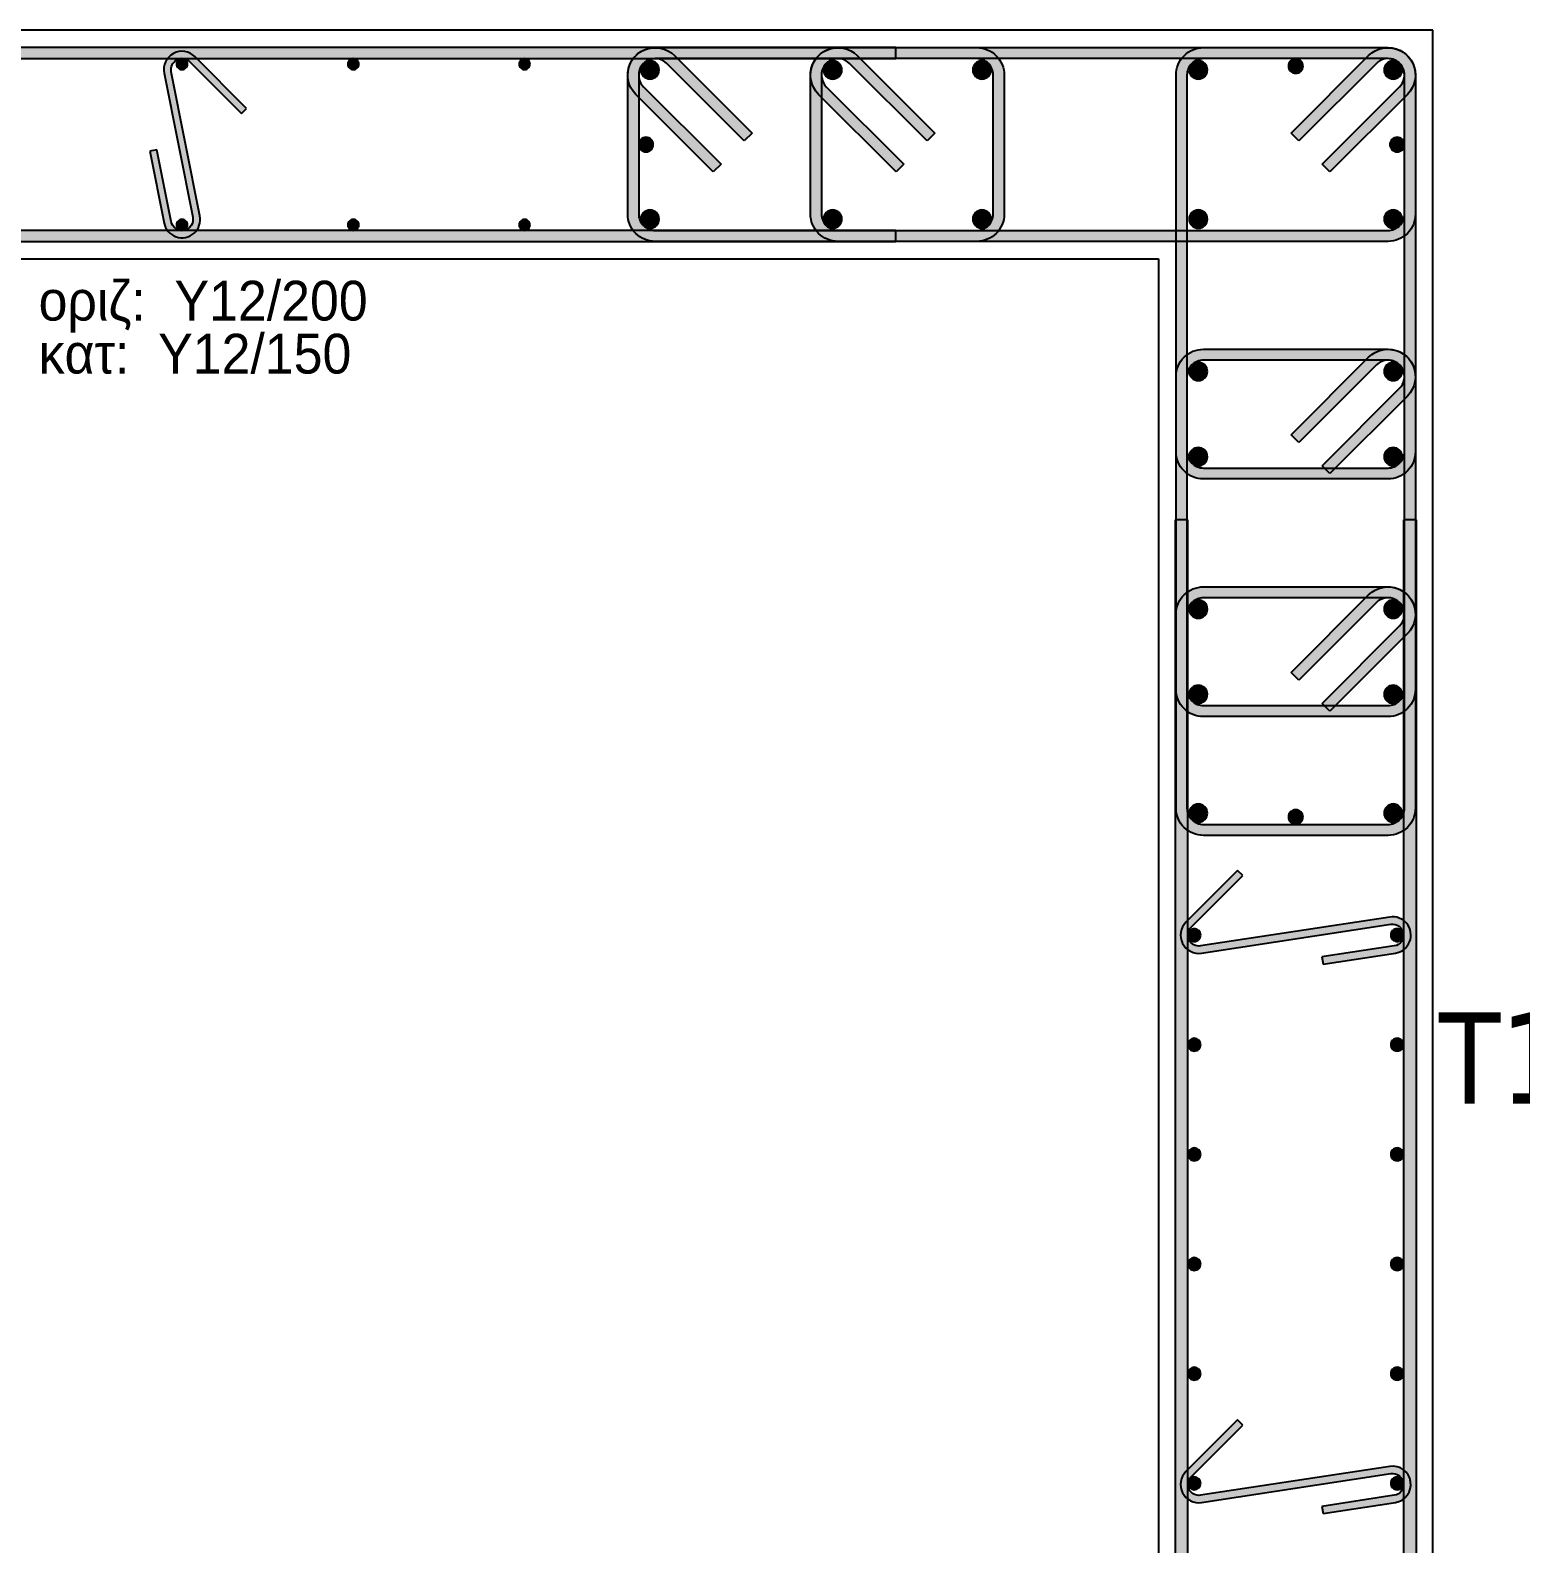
# Model space of a CAD drawing. Header units: millimetres. Extents: x -2171 to 1563, y -1758 to -1505.
# Drawn here: x -39.84 to -31.69, y -1612.78 to -1604.5 of the extents above; entities that cross this region are included whole.
import ezdxf

# ---------------------------------------------------------------- set-up
doc = ezdxf.new("R2010")
doc.units = ezdxf.units.MM
for name, color, linetype in [('Col_Det', 7, 'Continuous'), ('Col_Det_Fill', 7, 'Continuous'), ('pinakaki', 153, 'Continuous')]:
    doc.layers.add(name, color=color, linetype=linetype)
doc.styles.add('S1Arl22_b_934_161', font='arial.ttf', dxfattribs={"width": 0.933629, "height": 0.002175})
doc.styles.get("Standard").update_dxf_attribs({"font": 'tahoma.ttf'})

msp = doc.modelspace()

# ---------------------------------------------------------------- hatches: boundary and pattern name
at = {"layer": 'Col_Det_Fill'}
for color, points in [(252, [(-35.1051, -1604.6583), (-35.1051, -1604.5983), (-41.979, -1604.5983), (-41.979, -1604.6583)]), (252, [(-36.4857, -1604.8119), (-36.5281, -1604.8543, -0.668179), (-36.422, -1604.5983), (-36.422, -1604.6583, 0.668179)]), (252, [(-36.512, -1604.7483), (-36.572, -1604.7483, -0.668179), (-36.316, -1604.6422), (-36.3584, -1604.6846, 0.668179)]), (252, [(-36.422, -1604.6583), (-36.422, -1604.5983), (-32.412, -1604.5983), (-32.412, -1604.6583)]), (252, [(-35.4857, -1604.8119), (-35.5281, -1604.8543, -0.668179), (-35.422, -1604.5983), (-35.422, -1604.6583, 0.668179)]), (252, [(-35.512, -1604.7483), (-35.572, -1604.7483, -0.668179), (-35.316, -1604.6422), (-35.3584, -1604.6846, 0.668179)]), (252, [(-35.422, -1604.6583), (-35.422, -1604.5983), (-34.662, -1604.5983), (-34.662, -1604.6583)]), (252, [(-34.662, -1604.6583), (-34.662, -1604.5983, -0.414214), (-34.512, -1604.7483), (-34.572, -1604.7483, 0.414214)]), (252, [(-33.512, -1604.7483), (-33.572, -1604.7483, -0.414214), (-33.422, -1604.5983), (-33.422, -1604.6583, 0.414214)]), (252, [(-33.422, -1604.6583), (-33.422, -1604.5983), (-32.412, -1604.5983), (-32.412, -1604.6583)]), (252, [(-32.4757, -1604.6846), (-32.5181, -1604.6422, -0.668179), (-32.262, -1604.7483), (-32.322, -1604.7483, 0.668179)]), (252, [(-32.412, -1604.6583), (-32.412, -1604.5983, -0.668179), (-32.306, -1604.8543), (-32.3484, -1604.8119, 0.668179)]), (252, [(-32.412, -1604.6583), (-32.412, -1604.5983, -0.414214), (-32.262, -1604.7483), (-32.322, -1604.7483, 0.414214)]), (252, [(-39.1087, -1604.7378), (-39.0695, -1604.73, -0.741663), (-38.9682, -1604.6758), (-38.94, -1604.6475, 0.741663)]), (133, [(-39.0407, -1604.6883, 0.414214), (-39.0107, -1604.7183, 0.414214), (-38.9807, -1604.6883, 0.414214), (-39.0107, -1604.6583, 0.414214)]), (252, [(-38.94, -1604.6475), (-38.9682, -1604.6758), (-38.6854, -1604.9587), (-38.6571, -1604.9304)]), (133, [(-38.1034, -1604.6883, 0.414214), (-38.0734, -1604.7183, 0.414214), (-38.0434, -1604.6883, 0.414214), (-38.0734, -1604.6583, 0.414214)]), (133, [(-37.1662, -1604.6883, 0.414214), (-37.1362, -1604.7183, 0.414214), (-37.1062, -1604.6883, 0.414214), (-37.1362, -1604.6583, 0.414214)]), (12, [(-36.4003, -1604.72, 0.414214), (-36.4503, -1604.67, 0.414214), (-36.5003, -1604.72, 0.414214), (-36.4503, -1604.77, 0.414214)]), (252, [(-36.3584, -1604.6846), (-36.316, -1604.6422), (-35.8917, -1605.0665), (-35.9341, -1605.1089)]), (56, [(-35.4003, -1604.72, 0.414214), (-35.4503, -1604.67, 0.414214), (-35.5003, -1604.72, 0.414214), (-35.4503, -1604.77, 0.414214)]), (252, [(-35.3584, -1604.6846), (-35.316, -1604.6422), (-34.8917, -1605.0665), (-34.9341, -1605.1089)]), (56, [(-34.5838, -1604.72, 0.414214), (-34.6338, -1604.67, 0.414214), (-34.6838, -1604.72, 0.414214), (-34.6338, -1604.77, 0.414214)]), (12, [(-33.4003, -1604.72, 0.414214), (-33.4503, -1604.67, 0.414214), (-33.5003, -1604.72, 0.414214), (-33.4503, -1604.77, 0.414214)]), (133, [(-32.877, -1604.6983, 0.414214), (-32.917, -1604.6583, 0.414214), (-32.957, -1604.6983, 0.414214), (-32.917, -1604.7383, 0.414214)]), (252, [(-32.8999, -1605.1089), (-32.9424, -1605.0665), (-32.5181, -1604.6422), (-32.4757, -1604.6846)]), (12, [(-32.3338, -1604.72, 0.414214), (-32.3838, -1604.67, 0.414214), (-32.4338, -1604.72, 0.414214), (-32.3838, -1604.77, 0.414214)]), (252, [(-38.9518, -1605.5265), (-38.9126, -1605.5187), (-39.0695, -1604.73), (-39.1087, -1604.7378)]), (252, [(-36.512, -1605.5083), (-36.572, -1605.5083), (-36.572, -1604.7483), (-36.512, -1604.7483)]), (252, [(-35.512, -1605.5083), (-35.572, -1605.5083), (-35.572, -1604.7483), (-35.512, -1604.7483)]), (252, [(-34.572, -1604.7483), (-34.512, -1604.7483), (-34.512, -1605.5083), (-34.572, -1605.5083)]), (252, [(-33.512, -1608.7583), (-33.572, -1608.7583), (-33.572, -1604.7483), (-33.512, -1604.7483)]), (252, [(-32.322, -1604.7483), (-32.262, -1604.7483), (-32.262, -1608.7583), (-32.322, -1608.7583)]), (252, [(-32.322, -1604.7483), (-32.262, -1604.7483), (-32.262, -1605.5083), (-32.322, -1605.5083)]), (252, [(-36.0614, -1605.2362), (-36.1038, -1605.2786), (-36.5281, -1604.8543), (-36.4857, -1604.8119)]), (252, [(-35.0614, -1605.2362), (-35.1038, -1605.2786), (-35.5281, -1604.8543), (-35.4857, -1604.8119)]), (252, [(-32.3484, -1604.8119), (-32.306, -1604.8543), (-32.7302, -1605.2786), (-32.7727, -1605.2362)]), (133, [(-36.432, -1605.1283, 0.414214), (-36.472, -1605.0883, 0.414214), (-36.512, -1605.1283, 0.414214), (-36.472, -1605.1683, 0.414214)]), (133, [(-32.322, -1605.1283, 0.414214), (-32.362, -1605.0883, 0.414214), (-32.402, -1605.1283, 0.414214), (-32.362, -1605.1683, 0.414214)]), (252, [(-39.1476, -1605.1577), (-39.1868, -1605.1655), (-39.1087, -1605.5578), (-39.0695, -1605.55)]), (252, [(-36.422, -1605.5983), (-36.422, -1605.6583, -0.414214), (-36.572, -1605.5083), (-36.512, -1605.5083, 0.414214)]), (12, [(-36.4003, -1605.5365, 0.414214), (-36.4503, -1605.4865, 0.414214), (-36.5003, -1605.5365, 0.414214), (-36.4503, -1605.5865, 0.414214)]), (252, [(-35.422, -1605.5983), (-35.422, -1605.6583, -0.414214), (-35.572, -1605.5083), (-35.512, -1605.5083, 0.414214)]), (56, [(-35.4003, -1605.5365, 0.414214), (-35.4503, -1605.4865, 0.414214), (-35.5003, -1605.5365, 0.414214), (-35.4503, -1605.5865, 0.414214)]), (56, [(-34.5838, -1605.5365, 0.414214), (-34.6338, -1605.4865, 0.414214), (-34.6838, -1605.5365, 0.414214), (-34.6338, -1605.5865, 0.414214)]), (252, [(-34.572, -1605.5083), (-34.512, -1605.5083, -0.414214), (-34.662, -1605.6583), (-34.662, -1605.5983, 0.414214)]), (12, [(-33.4003, -1605.5365, 0.414214), (-33.4503, -1605.4865, 0.414214), (-33.5003, -1605.5365, 0.414214), (-33.4503, -1605.5865, 0.414214)]), (12, [(-32.3338, -1605.5365, 0.414214), (-32.3838, -1605.4865, 0.414214), (-32.4338, -1605.5365, 0.414214), (-32.3838, -1605.5865, 0.414214)]), (252, [(-32.322, -1605.5083), (-32.262, -1605.5083, -0.414214), (-32.412, -1605.6583), (-32.412, -1605.5983, 0.414214)]), (252, [(-39.0695, -1605.55), (-39.1087, -1605.5578, 1), (-38.9126, -1605.5187), (-38.9518, -1605.5265, -1)]), (133, [(-39.0407, -1605.5683, 0.414214), (-39.0107, -1605.5983, 0.414214), (-38.9807, -1605.5683, 0.414214), (-39.0107, -1605.5383, 0.414214)]), (133, [(-38.1034, -1605.5683, 0.414214), (-38.0734, -1605.5983, 0.414214), (-38.0434, -1605.5683, 0.414214), (-38.0734, -1605.5383, 0.414214)]), (133, [(-37.1662, -1605.5683, 0.414214), (-37.1362, -1605.5983, 0.414214), (-37.1062, -1605.5683, 0.414214), (-37.1362, -1605.5383, 0.414214)]), (252, [(-41.979, -1605.5983), (-41.979, -1605.6583), (-35.1051, -1605.6583), (-35.1051, -1605.5983)]), (252, [(-32.412, -1605.5983), (-32.412, -1605.6583), (-36.422, -1605.6583), (-36.422, -1605.5983)]), (252, [(-34.662, -1605.5983), (-34.662, -1605.6583), (-35.422, -1605.6583), (-35.422, -1605.5983)]), (252, [(-33.512, -1606.3983), (-33.572, -1606.3983, -0.414214), (-33.422, -1606.2483), (-33.422, -1606.3083, 0.414214)]), (252, [(-33.422, -1606.3083), (-33.422, -1606.2483), (-32.412, -1606.2483), (-32.412, -1606.3083)]), (252, [(-32.4757, -1606.3346), (-32.5181, -1606.2922, -0.668179), (-32.262, -1606.3983), (-32.322, -1606.3983, 0.668179)]), (252, [(-32.412, -1606.3083), (-32.412, -1606.2483, -0.668179), (-32.306, -1606.5043), (-32.3484, -1606.4619, 0.668179)]), (56, [(-33.4003, -1606.37, 0.414214), (-33.4503, -1606.32, 0.414214), (-33.5003, -1606.37, 0.414214), (-33.4503, -1606.42, 0.414214)]), (252, [(-32.8999, -1606.7589), (-32.9424, -1606.7165), (-32.5181, -1606.2922), (-32.4757, -1606.3346)]), (56, [(-32.3338, -1606.37, 0.414214), (-32.3838, -1606.32, 0.414214), (-32.4338, -1606.37, 0.414214), (-32.3838, -1606.42, 0.414214)]), (252, [(-33.512, -1606.8083), (-33.572, -1606.8083), (-33.572, -1606.3983), (-33.512, -1606.3983)]), (252, [(-32.322, -1606.3983), (-32.262, -1606.3983), (-32.262, -1606.8083), (-32.322, -1606.8083)]), (252, [(-32.3484, -1606.4619), (-32.306, -1606.5043), (-32.7302, -1606.9286), (-32.7727, -1606.8862)]), (252, [(-33.422, -1606.8983), (-33.422, -1606.9583, -0.414214), (-33.572, -1606.8083), (-33.512, -1606.8083, 0.414214)]), (56, [(-33.4003, -1606.8365, 0.414214), (-33.4503, -1606.7865, 0.414214), (-33.5003, -1606.8365, 0.414214), (-33.4503, -1606.8865, 0.414214)]), (56, [(-32.3338, -1606.8365, 0.414214), (-32.3838, -1606.7865, 0.414214), (-32.4338, -1606.8365, 0.414214), (-32.3838, -1606.8865, 0.414214)]), (252, [(-32.322, -1606.8083), (-32.262, -1606.8083, -0.414214), (-32.412, -1606.9583), (-32.412, -1606.8983, 0.414214)]), (252, [(-32.412, -1606.8983), (-32.412, -1606.9583), (-33.422, -1606.9583), (-33.422, -1606.8983)]), (252, [(-33.507, -1607.1809), (-33.577, -1607.1809), (-33.577, -1618.3256), (-33.507, -1618.3256)]), (252, [(-32.327, -1618.3256), (-32.257, -1618.3256), (-32.257, -1607.1809), (-32.327, -1607.1809)]), (252, [(-33.512, -1607.6983), (-33.572, -1607.6983, -0.414214), (-33.422, -1607.5483), (-33.422, -1607.6083, 0.414214)]), (252, [(-33.422, -1607.6083), (-33.422, -1607.5483), (-32.412, -1607.5483), (-32.412, -1607.6083)]), (252, [(-32.4757, -1607.6346), (-32.5181, -1607.5922, -0.668179), (-32.262, -1607.6983), (-32.322, -1607.6983, 0.668179)]), (252, [(-32.412, -1607.6083), (-32.412, -1607.5483, -0.668179), (-32.306, -1607.8043), (-32.3484, -1607.7619, 0.668179)]), (56, [(-33.4003, -1607.67, 0.414214), (-33.4503, -1607.62, 0.414214), (-33.5003, -1607.67, 0.414214), (-33.4503, -1607.72, 0.414214)]), (252, [(-32.8999, -1608.0589), (-32.9424, -1608.0165), (-32.5181, -1607.5922), (-32.4757, -1607.6346)]), (56, [(-32.3338, -1607.67, 0.414214), (-32.3838, -1607.62, 0.414214), (-32.4338, -1607.67, 0.414214), (-32.3838, -1607.72, 0.414214)]), (252, [(-33.512, -1608.1083), (-33.572, -1608.1083), (-33.572, -1607.6983), (-33.512, -1607.6983)]), (252, [(-32.322, -1607.6983), (-32.262, -1607.6983), (-32.262, -1608.1083), (-32.322, -1608.1083)]), (252, [(-32.3484, -1607.7619), (-32.306, -1607.8043), (-32.7302, -1608.2286), (-32.7727, -1608.1862)]), (252, [(-33.422, -1608.1983), (-33.422, -1608.2583, -0.414214), (-33.572, -1608.1083), (-33.512, -1608.1083, 0.414214)]), (56, [(-33.4003, -1608.1365, 0.414214), (-33.4503, -1608.0865, 0.414214), (-33.5003, -1608.1365, 0.414214), (-33.4503, -1608.1865, 0.414214)]), (56, [(-32.3338, -1608.1365, 0.414214), (-32.3838, -1608.0865, 0.414214), (-32.4338, -1608.1365, 0.414214), (-32.3838, -1608.1865, 0.414214)]), (252, [(-32.322, -1608.1083), (-32.262, -1608.1083, -0.414214), (-32.412, -1608.2583), (-32.412, -1608.1983, 0.414214)]), (252, [(-32.412, -1608.1983), (-32.412, -1608.2583), (-33.422, -1608.2583), (-33.422, -1608.1983)]), (12, [(-33.4003, -1608.7865, 0.414214), (-33.4503, -1608.7365, 0.414214), (-33.5003, -1608.7865, 0.414214), (-33.4503, -1608.8365, 0.414214)]), (12, [(-32.3338, -1608.7865, 0.414214), (-32.3838, -1608.7365, 0.414214), (-32.4338, -1608.7865, 0.414214), (-32.3838, -1608.8365, 0.414214)]), (252, [(-33.422, -1608.8483), (-33.422, -1608.9083, -0.414214), (-33.572, -1608.7583), (-33.512, -1608.7583, 0.414214)]), (133, [(-32.877, -1608.8083, 0.414214), (-32.917, -1608.7683, 0.414214), (-32.957, -1608.8083, 0.414214), (-32.917, -1608.8483, 0.414214)]), (252, [(-32.322, -1608.7583), (-32.262, -1608.7583, -0.414214), (-32.412, -1608.9083), (-32.412, -1608.8483, 0.414214)]), (252, [(-32.412, -1608.8483), (-32.412, -1608.9083), (-33.422, -1608.9083), (-33.422, -1608.8483)]), (252, [(-33.5178, -1609.383), (-33.4895, -1609.4113), (-33.2066, -1609.1284), (-33.2349, -1609.1001)]), (252, [(-33.4319, -1609.5525), (-33.438, -1609.513, -0.724422), (-33.4895, -1609.4113), (-33.5178, -1609.383, 0.724422)]), (252, [(-32.3961, -1609.3944), (-32.4021, -1609.3548), (-33.438, -1609.513), (-33.4319, -1609.5525)]), (252, [(-32.378, -1609.513), (-32.3719, -1609.5525, 1), (-32.4021, -1609.3548), (-32.3961, -1609.3944, -1)]), (133, [(-33.472, -1609.4887, 0.414214), (-33.437, -1609.4537, 0.414214), (-33.472, -1609.4187, 0.414214), (-33.507, -1609.4537, 0.414214)]), (133, [(-32.362, -1609.4887, 0.414214), (-32.327, -1609.4537, 0.414214), (-32.362, -1609.4187, 0.414214), (-32.397, -1609.4537, 0.414214)]), (252, [(-32.7734, -1609.5734), (-32.7674, -1609.6129), (-32.3719, -1609.5525), (-32.378, -1609.513)]), (133, [(-33.472, -1610.0886, 0.414214), (-33.437, -1610.0536, 0.414214), (-33.472, -1610.0186, 0.414214), (-33.507, -1610.0536, 0.414214)]), (133, [(-32.362, -1610.0886, 0.414214), (-32.327, -1610.0536, 0.414214), (-32.362, -1610.0186, 0.414214), (-32.397, -1610.0536, 0.414214)]), (133, [(-33.472, -1610.6885, 0.414214), (-33.437, -1610.6535, 0.414214), (-33.472, -1610.6185, 0.414214), (-33.507, -1610.6535, 0.414214)]), (133, [(-32.362, -1610.6885, 0.414214), (-32.327, -1610.6535, 0.414214), (-32.362, -1610.6185, 0.414214), (-32.397, -1610.6535, 0.414214)]), (133, [(-33.472, -1611.2885, 0.414214), (-33.437, -1611.2535, 0.414214), (-33.472, -1611.2185, 0.414214), (-33.507, -1611.2535, 0.414214)]), (133, [(-32.362, -1611.2885, 0.414214), (-32.327, -1611.2535, 0.414214), (-32.362, -1611.2185, 0.414214), (-32.397, -1611.2535, 0.414214)]), (133, [(-33.472, -1611.8884, 0.414214), (-33.437, -1611.8534, 0.414214), (-33.472, -1611.8184, 0.414214), (-33.507, -1611.8534, 0.414214)]), (133, [(-32.362, -1611.8884, 0.414214), (-32.327, -1611.8534, 0.414214), (-32.362, -1611.8184, 0.414214), (-32.397, -1611.8534, 0.414214)]), (252, [(-33.5178, -1612.3888), (-33.4895, -1612.4171), (-33.2066, -1612.1343), (-33.2349, -1612.106)]), (252, [(-32.3961, -1612.4002), (-32.4021, -1612.3607), (-33.438, -1612.5189), (-33.4319, -1612.5584)]), (252, [(-32.378, -1612.5189), (-32.3719, -1612.5584, 1), (-32.4021, -1612.3607), (-32.3961, -1612.4002, -1)]), (252, [(-33.4319, -1612.5584), (-33.438, -1612.5189, -0.724422), (-33.4895, -1612.4171), (-33.5178, -1612.3888, 0.724422)]), (133, [(-33.472, -1612.4883, 0.414214), (-33.437, -1612.4533, 0.414214), (-33.472, -1612.4183, 0.414214), (-33.507, -1612.4533, 0.414214)]), (133, [(-32.362, -1612.4883, 0.414214), (-32.327, -1612.4533, 0.414214), (-32.362, -1612.4183, 0.414214), (-32.397, -1612.4533, 0.414214)]), (252, [(-32.7734, -1612.5792), (-32.7674, -1612.6188), (-32.3719, -1612.5584), (-32.378, -1612.5189)])]:
    msp.add_hatch(color=color, dxfattribs=at).paths.add_polyline_path(points)

# ---------------------------------------------------------------- linework, layer by layer
at = {"layer": 'Col_Det', "color": 7}
for points in [[(-32.167, -1604.5033), (-44.917, -1604.5033)], [(-32.167, -1621.0033), (-32.167, -1604.5033)], [(-35.1051, -1604.5983), (-41.979, -1604.5983)], [(-36.422, -1604.5983), (-32.412, -1604.5983)], [(-35.422, -1604.5983), (-34.662, -1604.5983)], [(-35.1051, -1604.6583), (-35.1051, -1604.5983)], [(-33.422, -1604.5983), (-32.412, -1604.5983)], [(-41.979, -1604.6583), (-35.1051, -1604.6583)], [(-38.9682, -1604.6758), (-38.6854, -1604.9587)], [(-38.6571, -1604.9304), (-38.94, -1604.6475)], [(-32.412, -1604.6583), (-36.422, -1604.6583)], [(-36.316, -1604.6422), (-35.8917, -1605.0665)], [(-34.662, -1604.6583), (-35.422, -1604.6583)], [(-35.316, -1604.6422), (-34.8917, -1605.0665)], [(-32.412, -1604.6583), (-33.422, -1604.6583)], [(-32.9424, -1605.0665), (-32.5181, -1604.6422)], [(-39.1087, -1604.7378), (-38.9518, -1605.5265)], [(-38.9126, -1605.5187), (-39.0695, -1604.73)], [(-36.572, -1605.5083), (-36.572, -1604.7483)], [(-36.512, -1604.7483), (-36.512, -1605.5083)], [(-35.9341, -1605.1089), (-36.3584, -1604.6846)], [(-35.572, -1605.5083), (-35.572, -1604.7483)], [(-35.512, -1604.7483), (-35.512, -1605.5083)], [(-34.9341, -1605.1089), (-35.3584, -1604.6846)], [(-34.572, -1605.5083), (-34.572, -1604.7483)], [(-34.512, -1604.7483), (-34.512, -1605.5083)], [(-33.572, -1608.7583), (-33.572, -1604.7483)], [(-33.512, -1604.7483), (-33.512, -1608.7583)], [(-32.4757, -1604.6846), (-32.8999, -1605.1089)], [(-32.322, -1608.7583), (-32.322, -1604.7483)], [(-32.322, -1605.5083), (-32.322, -1604.7483)], [(-32.262, -1604.7483), (-32.262, -1608.7583)], [(-32.262, -1604.7483), (-32.262, -1605.5083)], [(-36.4857, -1604.8119), (-36.0614, -1605.2362)], [(-35.4857, -1604.8119), (-35.0614, -1605.2362)], [(-32.7727, -1605.2362), (-32.3484, -1604.8119)], [(-38.6854, -1604.9587), (-38.6571, -1604.9304)], [(-36.1038, -1605.2786), (-36.5281, -1604.8543)], [(-35.1038, -1605.2786), (-35.5281, -1604.8543)], [(-32.306, -1604.8543), (-32.7302, -1605.2786)], [(-35.8917, -1605.0665), (-35.9341, -1605.1089)], [(-34.8917, -1605.0665), (-34.9341, -1605.1089)], [(-32.8999, -1605.1089), (-32.9424, -1605.0665)], [(-39.1476, -1605.1577), (-39.1868, -1605.1655)], [(-39.1868, -1605.1655), (-39.1087, -1605.5578)], [(-39.0695, -1605.55), (-39.1476, -1605.1577)], [(-36.0614, -1605.2362), (-36.1038, -1605.2786)], [(-35.0614, -1605.2362), (-35.1038, -1605.2786)], [(-32.7302, -1605.2786), (-32.7727, -1605.2362)], [(-35.1051, -1605.5983), (-41.979, -1605.5983)], [(-41.979, -1605.6583), (-35.1051, -1605.6583)], [(-36.422, -1605.5983), (-32.412, -1605.5983)], [(-32.412, -1605.6583), (-36.422, -1605.6583)], [(-35.422, -1605.5983), (-34.662, -1605.5983)], [(-34.662, -1605.6583), (-35.422, -1605.6583)], [(-35.1051, -1605.6583), (-35.1051, -1605.5983)], [(-43.667, -1605.7533), (-33.667, -1605.7533)], [(-33.667, -1605.7533), (-33.667, -1621.0033)], [(-33.422, -1606.2483), (-32.412, -1606.2483)], [(-32.412, -1606.3083), (-33.422, -1606.3083)], [(-32.9424, -1606.7165), (-32.5181, -1606.2922)], [(-32.4757, -1606.3346), (-32.8999, -1606.7589)], [(-33.572, -1606.8083), (-33.572, -1606.3983)], [(-33.512, -1606.3983), (-33.512, -1606.8083)], [(-32.322, -1606.8083), (-32.322, -1606.3983)], [(-32.262, -1606.3983), (-32.262, -1606.8083)], [(-32.7727, -1606.8862), (-32.3484, -1606.4619)], [(-32.306, -1606.5043), (-32.7302, -1606.9286)], [(-32.8999, -1606.7589), (-32.9424, -1606.7165)], [(-33.422, -1606.8983), (-32.412, -1606.8983)], [(-32.7302, -1606.9286), (-32.7727, -1606.8862)], [(-32.412, -1606.9583), (-33.422, -1606.9583)], [(-33.507, -1607.1809), (-33.577, -1607.1809)], [(-33.577, -1607.1809), (-33.577, -1618.3256)], [(-33.507, -1618.3256), (-33.507, -1607.1809)], [(-32.257, -1607.1809), (-32.327, -1607.1809)], [(-32.327, -1607.1809), (-32.327, -1618.3256)], [(-32.257, -1618.3256), (-32.257, -1607.1809)], [(-33.422, -1607.5483), (-32.412, -1607.5483)], [(-32.412, -1607.6083), (-33.422, -1607.6083)], [(-32.9424, -1608.0165), (-32.5181, -1607.5922)], [(-32.4757, -1607.6346), (-32.8999, -1608.0589)], [(-33.572, -1608.1083), (-33.572, -1607.6983)], [(-33.512, -1607.6983), (-33.512, -1608.1083)], [(-32.322, -1608.1083), (-32.322, -1607.6983)], [(-32.262, -1607.6983), (-32.262, -1608.1083)], [(-32.7727, -1608.1862), (-32.3484, -1607.7619)], [(-32.306, -1607.8043), (-32.7302, -1608.2286)], [(-32.8999, -1608.0589), (-32.9424, -1608.0165)], [(-33.422, -1608.1983), (-32.412, -1608.1983)], [(-32.7302, -1608.2286), (-32.7727, -1608.1862)], [(-32.412, -1608.2583), (-33.422, -1608.2583)], [(-33.422, -1608.8483), (-32.412, -1608.8483)], [(-32.412, -1608.9083), (-33.422, -1608.9083)], [(-33.2349, -1609.1001), (-33.5178, -1609.383)], [(-33.4895, -1609.4113), (-33.2066, -1609.1284)], [(-33.2066, -1609.1284), (-33.2349, -1609.1001)], [(-32.4021, -1609.3548), (-33.438, -1609.513)], [(-33.4319, -1609.5525), (-32.3961, -1609.3944)], [(-32.378, -1609.513), (-32.7734, -1609.5734)], [(-32.7674, -1609.6129), (-32.3719, -1609.5525)], [(-32.7734, -1609.5734), (-32.7674, -1609.6129)], [(-33.2349, -1612.106), (-33.5178, -1612.3888)], [(-33.4895, -1612.4171), (-33.2066, -1612.1343)], [(-33.2066, -1612.1343), (-33.2349, -1612.106)], [(-32.4021, -1612.3607), (-33.438, -1612.5189)], [(-33.4319, -1612.5584), (-32.3961, -1612.4002)], [(-32.378, -1612.5189), (-32.7734, -1612.5792)], [(-32.7734, -1612.5792), (-32.7674, -1612.6188)], [(-32.7674, -1612.6188), (-32.3719, -1612.5584)]]:
    msp.add_lwpolyline(points, dxfattribs=at)
for points in [[(-36.5281, -1604.8543, -0.668179), (-36.422, -1604.5983)], [(-36.572, -1604.7483, -0.668179), (-36.316, -1604.6422)], [(-35.5281, -1604.8543, -0.668179), (-35.422, -1604.5983)], [(-35.572, -1604.7483, -0.668179), (-35.316, -1604.6422)], [(-34.662, -1604.5983, -0.414214), (-34.512, -1604.7483)], [(-33.572, -1604.7483, -0.414214), (-33.422, -1604.5983)], [(-32.5181, -1604.6422, -0.668179), (-32.262, -1604.7483)], [(-32.412, -1604.5983, -0.668179), (-32.306, -1604.8543)], [(-32.412, -1604.5983, -0.414214), (-32.262, -1604.7483)], [(-38.94, -1604.6475, 0.741663), (-39.1087, -1604.7378, 0.741663)], [(-39.0695, -1604.73, -0.741663), (-38.9682, -1604.6758)], [(-39.0107, -1604.6583, 0.414214), (-39.0407, -1604.6883, 0.414214)], [(-38.9807, -1604.6883, 0.414214), (-39.0107, -1604.6583, 0.414214)], [(-38.0734, -1604.6583, 0.414214), (-38.1034, -1604.6883, 0.414214)], [(-38.0434, -1604.6883, 0.414214), (-38.0734, -1604.6583, 0.414214)], [(-37.1362, -1604.6583, 0.414214), (-37.1662, -1604.6883, 0.414214)], [(-37.1062, -1604.6883, 0.414214), (-37.1362, -1604.6583, 0.414214)], [(-36.422, -1604.6583, 0.668179), (-36.4857, -1604.8119, 0.668179)], [(-36.3584, -1604.6846, 0.668179), (-36.512, -1604.7483, 0.668179)], [(-36.4503, -1604.67, 0.414214), (-36.5003, -1604.72, 0.414214)], [(-36.4003, -1604.72, 0.414214), (-36.4503, -1604.67, 0.414214)], [(-35.422, -1604.6583, 0.668179), (-35.4857, -1604.8119, 0.668179)], [(-35.3584, -1604.6846, 0.668179), (-35.512, -1604.7483, 0.668179)], [(-35.4503, -1604.67, 0.414214), (-35.5003, -1604.72, 0.414214)], [(-35.4003, -1604.72, 0.414214), (-35.4503, -1604.67, 0.414214)], [(-34.6338, -1604.67, 0.414214), (-34.6838, -1604.72, 0.414214)], [(-34.572, -1604.7483, 0.414214), (-34.662, -1604.6583, 0.414214)], [(-34.5838, -1604.72, 0.414214), (-34.6338, -1604.67, 0.414214)], [(-33.422, -1604.6583, 0.414214), (-33.512, -1604.7483, 0.414214)], [(-33.4503, -1604.67, 0.414214), (-33.5003, -1604.72, 0.414214)], [(-33.4003, -1604.72, 0.414214), (-33.4503, -1604.67, 0.414214)], [(-32.917, -1604.6583, 0.414214), (-32.957, -1604.6983, 0.414214)], [(-32.877, -1604.6983, 0.414214), (-32.917, -1604.6583, 0.414214)], [(-32.322, -1604.7483, 0.668179), (-32.4757, -1604.6846, 0.668179)], [(-32.3838, -1604.67, 0.414214), (-32.4338, -1604.72, 0.414214)], [(-32.3484, -1604.8119, 0.668179), (-32.412, -1604.6583, 0.668179)], [(-32.322, -1604.7483, 0.414214), (-32.412, -1604.6583, 0.414214)], [(-32.3338, -1604.72, 0.414214), (-32.3838, -1604.67, 0.414214)], [(-39.0407, -1604.6883, 0.414214), (-39.0107, -1604.7183, 0.414214)], [(-39.0107, -1604.7183, 0.414214), (-38.9807, -1604.6883, 0.414214)], [(-38.1034, -1604.6883, 0.414214), (-38.0734, -1604.7183, 0.414214)], [(-38.0734, -1604.7183, 0.414214), (-38.0434, -1604.6883, 0.414214)], [(-37.1662, -1604.6883, 0.414214), (-37.1362, -1604.7183, 0.414214)], [(-37.1362, -1604.7183, 0.414214), (-37.1062, -1604.6883, 0.414214)], [(-36.5003, -1604.72, 0.414214), (-36.4503, -1604.77, 0.414214)], [(-36.4503, -1604.77, 0.414214), (-36.4003, -1604.72, 0.414214)], [(-35.5003, -1604.72, 0.414214), (-35.4503, -1604.77, 0.414214)], [(-35.4503, -1604.77, 0.414214), (-35.4003, -1604.72, 0.414214)], [(-34.6838, -1604.72, 0.414214), (-34.6338, -1604.77, 0.414214)], [(-34.6338, -1604.77, 0.414214), (-34.5838, -1604.72, 0.414214)], [(-33.5003, -1604.72, 0.414214), (-33.4503, -1604.77, 0.414214)], [(-33.4503, -1604.77, 0.414214), (-33.4003, -1604.72, 0.414214)], [(-32.957, -1604.6983, 0.414214), (-32.917, -1604.7383, 0.414214)], [(-32.917, -1604.7383, 0.414214), (-32.877, -1604.6983, 0.414214)], [(-32.4338, -1604.72, 0.414214), (-32.3838, -1604.77, 0.414214)], [(-32.3838, -1604.77, 0.414214), (-32.3338, -1604.72, 0.414214)], [(-36.472, -1605.0883, 0.414214), (-36.512, -1605.1283, 0.414214)], [(-36.432, -1605.1283, 0.414214), (-36.472, -1605.0883, 0.414214)], [(-32.362, -1605.0883, 0.414214), (-32.402, -1605.1283, 0.414214)], [(-32.322, -1605.1283, 0.414214), (-32.362, -1605.0883, 0.414214)], [(-36.512, -1605.1283, 0.414214), (-36.472, -1605.1683, 0.414214)], [(-36.472, -1605.1683, 0.414214), (-36.432, -1605.1283, 0.414214)], [(-32.402, -1605.1283, 0.414214), (-32.362, -1605.1683, 0.414214)], [(-32.362, -1605.1683, 0.414214), (-32.322, -1605.1283, 0.414214)], [(-36.422, -1605.6583, -0.414214), (-36.572, -1605.5083)], [(-36.512, -1605.5083, 0.414214), (-36.422, -1605.5983, 0.414214)], [(-36.4503, -1605.4865, 0.414214), (-36.5003, -1605.5365, 0.414214)], [(-36.4003, -1605.5365, 0.414214), (-36.4503, -1605.4865, 0.414214)], [(-35.422, -1605.6583, -0.414214), (-35.572, -1605.5083)], [(-35.512, -1605.5083, 0.414214), (-35.422, -1605.5983, 0.414214)], [(-35.4503, -1605.4865, 0.414214), (-35.5003, -1605.5365, 0.414214)], [(-35.4003, -1605.5365, 0.414214), (-35.4503, -1605.4865, 0.414214)], [(-34.6338, -1605.4865, 0.414214), (-34.6838, -1605.5365, 0.414214)], [(-34.512, -1605.5083, -0.414214), (-34.662, -1605.6583)], [(-34.662, -1605.5983, 0.414214), (-34.572, -1605.5083, 0.414214)], [(-34.5838, -1605.5365, 0.414214), (-34.6338, -1605.4865, 0.414214)], [(-33.4503, -1605.4865, 0.414214), (-33.5003, -1605.5365, 0.414214)], [(-33.4003, -1605.5365, 0.414214), (-33.4503, -1605.4865, 0.414214)], [(-32.3838, -1605.4865, 0.414214), (-32.4338, -1605.5365, 0.414214)], [(-32.262, -1605.5083, -0.414214), (-32.412, -1605.6583)], [(-32.412, -1605.5983, 0.414214), (-32.322, -1605.5083, 0.414214)], [(-32.3338, -1605.5365, 0.414214), (-32.3838, -1605.4865, 0.414214)], [(-39.1087, -1605.5578, 1), (-38.9126, -1605.5187)], [(-38.9518, -1605.5265, -1), (-39.0695, -1605.55, -1)], [(-39.0107, -1605.5383, 0.414214), (-39.0407, -1605.5683, 0.414214)], [(-39.0407, -1605.5683, 0.414214), (-39.0107, -1605.5983, 0.414214)], [(-38.9807, -1605.5683, 0.414214), (-39.0107, -1605.5383, 0.414214)], [(-39.0107, -1605.5983, 0.414214), (-38.9807, -1605.5683, 0.414214)], [(-38.0734, -1605.5383, 0.414214), (-38.1034, -1605.5683, 0.414214)], [(-38.1034, -1605.5683, 0.414214), (-38.0734, -1605.5983, 0.414214)], [(-38.0434, -1605.5683, 0.414214), (-38.0734, -1605.5383, 0.414214)], [(-38.0734, -1605.5983, 0.414214), (-38.0434, -1605.5683, 0.414214)], [(-37.1362, -1605.5383, 0.414214), (-37.1662, -1605.5683, 0.414214)], [(-37.1662, -1605.5683, 0.414214), (-37.1362, -1605.5983, 0.414214)], [(-37.1062, -1605.5683, 0.414214), (-37.1362, -1605.5383, 0.414214)], [(-37.1362, -1605.5983, 0.414214), (-37.1062, -1605.5683, 0.414214)], [(-36.5003, -1605.5365, 0.414214), (-36.4503, -1605.5865, 0.414214)], [(-36.4503, -1605.5865, 0.414214), (-36.4003, -1605.5365, 0.414214)], [(-35.5003, -1605.5365, 0.414214), (-35.4503, -1605.5865, 0.414214)], [(-35.4503, -1605.5865, 0.414214), (-35.4003, -1605.5365, 0.414214)], [(-34.6838, -1605.5365, 0.414214), (-34.6338, -1605.5865, 0.414214)], [(-34.6338, -1605.5865, 0.414214), (-34.5838, -1605.5365, 0.414214)], [(-33.5003, -1605.5365, 0.414214), (-33.4503, -1605.5865, 0.414214)], [(-33.4503, -1605.5865, 0.414214), (-33.4003, -1605.5365, 0.414214)], [(-32.4338, -1605.5365, 0.414214), (-32.3838, -1605.5865, 0.414214)], [(-32.3838, -1605.5865, 0.414214), (-32.3338, -1605.5365, 0.414214)], [(-33.572, -1606.3983, -0.414214), (-33.422, -1606.2483)], [(-32.5181, -1606.2922, -0.668179), (-32.262, -1606.3983)], [(-32.412, -1606.2483, -0.668179), (-32.306, -1606.5043)], [(-33.422, -1606.3083, 0.414214), (-33.512, -1606.3983, 0.414214)], [(-33.4503, -1606.32, 0.414214), (-33.5003, -1606.37, 0.414214)], [(-33.4003, -1606.37, 0.414214), (-33.4503, -1606.32, 0.414214)], [(-32.322, -1606.3983, 0.668179), (-32.4757, -1606.3346, 0.668179)], [(-32.3838, -1606.32, 0.414214), (-32.4338, -1606.37, 0.414214)], [(-32.3484, -1606.4619, 0.668179), (-32.412, -1606.3083, 0.668179)], [(-32.3338, -1606.37, 0.414214), (-32.3838, -1606.32, 0.414214)], [(-33.5003, -1606.37, 0.414214), (-33.4503, -1606.42, 0.414214)], [(-33.4503, -1606.42, 0.414214), (-33.4003, -1606.37, 0.414214)], [(-32.4338, -1606.37, 0.414214), (-32.3838, -1606.42, 0.414214)], [(-32.3838, -1606.42, 0.414214), (-32.3338, -1606.37, 0.414214)], [(-33.422, -1606.9583, -0.414214), (-33.572, -1606.8083)], [(-33.512, -1606.8083, 0.414214), (-33.422, -1606.8983, 0.414214)], [(-33.4503, -1606.7865, 0.414214), (-33.5003, -1606.8365, 0.414214)], [(-33.4003, -1606.8365, 0.414214), (-33.4503, -1606.7865, 0.414214)], [(-32.3838, -1606.7865, 0.414214), (-32.4338, -1606.8365, 0.414214)], [(-32.262, -1606.8083, -0.414214), (-32.412, -1606.9583)], [(-32.412, -1606.8983, 0.414214), (-32.322, -1606.8083, 0.414214)], [(-32.3338, -1606.8365, 0.414214), (-32.3838, -1606.7865, 0.414214)], [(-33.5003, -1606.8365, 0.414214), (-33.4503, -1606.8865, 0.414214)], [(-33.4503, -1606.8865, 0.414214), (-33.4003, -1606.8365, 0.414214)], [(-32.4338, -1606.8365, 0.414214), (-32.3838, -1606.8865, 0.414214)], [(-32.3838, -1606.8865, 0.414214), (-32.3338, -1606.8365, 0.414214)], [(-33.572, -1607.6983, -0.414214), (-33.422, -1607.5483)], [(-32.5181, -1607.5922, -0.668179), (-32.262, -1607.6983)], [(-32.412, -1607.5483, -0.668179), (-32.306, -1607.8043)], [(-33.422, -1607.6083, 0.414214), (-33.512, -1607.6983, 0.414214)], [(-33.4503, -1607.62, 0.414214), (-33.5003, -1607.67, 0.414214)], [(-33.4003, -1607.67, 0.414214), (-33.4503, -1607.62, 0.414214)], [(-32.322, -1607.6983, 0.668179), (-32.4757, -1607.6346, 0.668179)], [(-32.3838, -1607.62, 0.414214), (-32.4338, -1607.67, 0.414214)], [(-32.3484, -1607.7619, 0.668179), (-32.412, -1607.6083, 0.668179)], [(-32.3338, -1607.67, 0.414214), (-32.3838, -1607.62, 0.414214)], [(-33.5003, -1607.67, 0.414214), (-33.4503, -1607.72, 0.414214)], [(-33.4503, -1607.72, 0.414214), (-33.4003, -1607.67, 0.414214)], [(-32.4338, -1607.67, 0.414214), (-32.3838, -1607.72, 0.414214)], [(-32.3838, -1607.72, 0.414214), (-32.3338, -1607.67, 0.414214)], [(-33.422, -1608.2583, -0.414214), (-33.572, -1608.1083)], [(-33.512, -1608.1083, 0.414214), (-33.422, -1608.1983, 0.414214)], [(-33.4503, -1608.0865, 0.414214), (-33.5003, -1608.1365, 0.414214)], [(-33.5003, -1608.1365, 0.414214), (-33.4503, -1608.1865, 0.414214)], [(-33.4003, -1608.1365, 0.414214), (-33.4503, -1608.0865, 0.414214)], [(-33.4503, -1608.1865, 0.414214), (-33.4003, -1608.1365, 0.414214)], [(-32.3838, -1608.0865, 0.414214), (-32.4338, -1608.1365, 0.414214)], [(-32.4338, -1608.1365, 0.414214), (-32.3838, -1608.1865, 0.414214)], [(-32.262, -1608.1083, -0.414214), (-32.412, -1608.2583)], [(-32.412, -1608.1983, 0.414214), (-32.322, -1608.1083, 0.414214)], [(-32.3338, -1608.1365, 0.414214), (-32.3838, -1608.0865, 0.414214)], [(-32.3838, -1608.1865, 0.414214), (-32.3338, -1608.1365, 0.414214)], [(-33.4503, -1608.7365, 0.414214), (-33.5003, -1608.7865, 0.414214)], [(-33.4003, -1608.7865, 0.414214), (-33.4503, -1608.7365, 0.414214)], [(-32.3838, -1608.7365, 0.414214), (-32.4338, -1608.7865, 0.414214)], [(-32.3338, -1608.7865, 0.414214), (-32.3838, -1608.7365, 0.414214)], [(-33.422, -1608.9083, -0.414214), (-33.572, -1608.7583)], [(-33.512, -1608.7583, 0.414214), (-33.422, -1608.8483, 0.414214)], [(-33.5003, -1608.7865, 0.414214), (-33.4503, -1608.8365, 0.414214)], [(-33.4503, -1608.8365, 0.414214), (-33.4003, -1608.7865, 0.414214)], [(-32.917, -1608.7683, 0.414214), (-32.957, -1608.8083, 0.414214)], [(-32.957, -1608.8083, 0.414214), (-32.917, -1608.8483, 0.414214)], [(-32.877, -1608.8083, 0.414214), (-32.917, -1608.7683, 0.414214)], [(-32.917, -1608.8483, 0.414214), (-32.877, -1608.8083, 0.414214)], [(-32.4338, -1608.7865, 0.414214), (-32.3838, -1608.8365, 0.414214)], [(-32.262, -1608.7583, -0.414214), (-32.412, -1608.9083)], [(-32.412, -1608.8483, 0.414214), (-32.322, -1608.7583, 0.414214)], [(-32.3838, -1608.8365, 0.414214), (-32.3338, -1608.7865, 0.414214)], [(-33.5178, -1609.383, 0.724422), (-33.4319, -1609.5525, 0.724422)], [(-32.3719, -1609.5525, 1), (-32.4021, -1609.3548)], [(-32.3961, -1609.3944, -1), (-32.378, -1609.513, -1)], [(-33.438, -1609.513, -0.724422), (-33.4895, -1609.4113)], [(-33.472, -1609.4187, 0.414214), (-33.507, -1609.4537, 0.414214)], [(-33.507, -1609.4537, 0.414214), (-33.472, -1609.4887, 0.414214)], [(-33.437, -1609.4537, 0.414214), (-33.472, -1609.4187, 0.414214)], [(-33.472, -1609.4887, 0.414214), (-33.437, -1609.4537, 0.414214)], [(-32.362, -1609.4187, 0.414214), (-32.397, -1609.4537, 0.414214)], [(-32.397, -1609.4537, 0.414214), (-32.362, -1609.4887, 0.414214)], [(-32.327, -1609.4537, 0.414214), (-32.362, -1609.4187, 0.414214)], [(-32.362, -1609.4887, 0.414214), (-32.327, -1609.4537, 0.414214)], [(-33.472, -1610.0186, 0.414214), (-33.507, -1610.0536, 0.414214)], [(-33.507, -1610.0536, 0.414214), (-33.472, -1610.0886, 0.414214)], [(-33.437, -1610.0536, 0.414214), (-33.472, -1610.0186, 0.414214)], [(-33.472, -1610.0886, 0.414214), (-33.437, -1610.0536, 0.414214)], [(-32.362, -1610.0186, 0.414214), (-32.397, -1610.0536, 0.414214)], [(-32.397, -1610.0536, 0.414214), (-32.362, -1610.0886, 0.414214)], [(-32.327, -1610.0536, 0.414214), (-32.362, -1610.0186, 0.414214)], [(-32.362, -1610.0886, 0.414214), (-32.327, -1610.0536, 0.414214)], [(-33.472, -1610.6185, 0.414214), (-33.507, -1610.6535, 0.414214)], [(-33.437, -1610.6535, 0.414214), (-33.472, -1610.6185, 0.414214)], [(-32.362, -1610.6185, 0.414214), (-32.397, -1610.6535, 0.414214)], [(-32.327, -1610.6535, 0.414214), (-32.362, -1610.6185, 0.414214)], [(-33.507, -1610.6535, 0.414214), (-33.472, -1610.6885, 0.414214)], [(-33.472, -1610.6885, 0.414214), (-33.437, -1610.6535, 0.414214)], [(-32.397, -1610.6535, 0.414214), (-32.362, -1610.6885, 0.414214)], [(-32.362, -1610.6885, 0.414214), (-32.327, -1610.6535, 0.414214)], [(-33.472, -1611.2185, 0.414214), (-33.507, -1611.2535, 0.414214)], [(-33.437, -1611.2535, 0.414214), (-33.472, -1611.2185, 0.414214)], [(-32.362, -1611.2185, 0.414214), (-32.397, -1611.2535, 0.414214)], [(-32.327, -1611.2535, 0.414214), (-32.362, -1611.2185, 0.414214)], [(-33.507, -1611.2535, 0.414214), (-33.472, -1611.2885, 0.414214)], [(-33.472, -1611.2885, 0.414214), (-33.437, -1611.2535, 0.414214)], [(-32.397, -1611.2535, 0.414214), (-32.362, -1611.2885, 0.414214)], [(-32.362, -1611.2885, 0.414214), (-32.327, -1611.2535, 0.414214)], [(-33.472, -1611.8184, 0.414214), (-33.507, -1611.8534, 0.414214)], [(-33.507, -1611.8534, 0.414214), (-33.472, -1611.8884, 0.414214)], [(-33.437, -1611.8534, 0.414214), (-33.472, -1611.8184, 0.414214)], [(-33.472, -1611.8884, 0.414214), (-33.437, -1611.8534, 0.414214)], [(-32.362, -1611.8184, 0.414214), (-32.397, -1611.8534, 0.414214)], [(-32.397, -1611.8534, 0.414214), (-32.362, -1611.8884, 0.414214)], [(-32.327, -1611.8534, 0.414214), (-32.362, -1611.8184, 0.414214)], [(-32.362, -1611.8884, 0.414214), (-32.327, -1611.8534, 0.414214)], [(-32.3719, -1612.5584, 1), (-32.4021, -1612.3607)], [(-33.5178, -1612.3888, 0.724422), (-33.4319, -1612.5584, 0.724422)], [(-33.438, -1612.5189, -0.724422), (-33.4895, -1612.4171)], [(-33.472, -1612.4183, 0.414214), (-33.507, -1612.4533, 0.414214)], [(-33.507, -1612.4533, 0.414214), (-33.472, -1612.4883, 0.414214)], [(-33.437, -1612.4533, 0.414214), (-33.472, -1612.4183, 0.414214)], [(-33.472, -1612.4883, 0.414214), (-33.437, -1612.4533, 0.414214)], [(-32.362, -1612.4183, 0.414214), (-32.397, -1612.4533, 0.414214)], [(-32.397, -1612.4533, 0.414214), (-32.362, -1612.4883, 0.414214)], [(-32.3961, -1612.4002, -1), (-32.378, -1612.5189, -1)], [(-32.327, -1612.4533, 0.414214), (-32.362, -1612.4183, 0.414214)], [(-32.362, -1612.4883, 0.414214), (-32.327, -1612.4533, 0.414214)]]:
    msp.add_lwpolyline(points, format="xyb", dxfattribs=at)

# ---------------------------------------------------------------- texts
at = {"layer": 'Col_Det', "color": 7, "style": 'S1Arl22_b_934_161', "width": 0.933629}
for s, p in [('οριζ:  Y12/200', (-39.7952, -1606.0914)), ('κατ:  Y12/150', (-39.7952, -1606.3814))]:
    msp.add_text(s, height=0.2175, dxfattribs=at).set_placement(p)
at = {"layer": 'pinakaki', "color": 1, "width": 0.933629}
msp.add_text(' Τ10 300/3300 ', height=0.5, dxfattribs=at).set_placement((-32.3083, -1610.3768))

doc.saveas('drawing.dxf')
